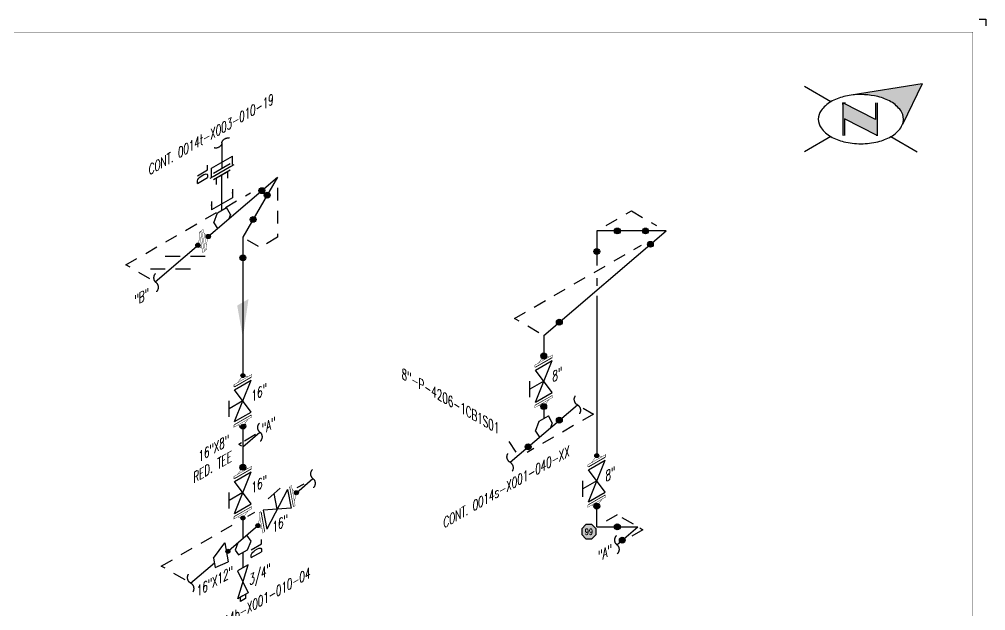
# Model space of a CAD drawing. Header units: inches. Extents: x 0 to 17.2, y 0 to 11.2.
# Drawn here: x 7.8 to 17.25, y 5.47 to 11.25 of the extents above; entities that cross this region are included whole.
import ezdxf
from ezdxf.enums import TextEntityAlignment as Align

# ---------------------------------------------------------------- set-up
doc = ezdxf.new("R2010")
doc.units = ezdxf.units.IN
doc.header["$MEASUREMENT"] = 0
doc.linetypes.add('HIDDEN2', pattern=[0.1875, 0.125, -0.0625])
for name, color, linetype in [('3', 1, 'Continuous'), ('BORDER', 3, 'Continuous'), ('COMP', 1, 'Continuous'), ('Continuation', 7, 'Continuous'), ('DL', 20, 'Continuous'), ('FITTINGS', 4, 'Continuous'), ('FLOW', 1, 'Continuous'), ('PART_PCML', 7, 'Continuous'), ('PIPE-ANNO', 150, 'HIDDEN2'), ('TEXT', 7, 'Continuous'), ('UNAS.PIPE', 251, 'Continuous'), ('WELD POINTS', 41, 'Continuous'), ('Welds', 7, 'Continuous')]:
    doc.layers.add(name, color=color, linetype=linetype)
doc.layers.add('PIPE', color=7, linetype='Continuous', lineweight=30)
doc.styles.add('ISO30', font='simplex.shx', dxfattribs={"width": 0.85, "oblique": 30, "height": 0.075})
doc.styles.add('PART_Standard', font='romans', dxfattribs={"width": 0.8, "height": 0.09})
doc.styles.add('Richmond', font='arial.ttf')
doc.styles.add('SIMPLEX', font='ROMANS')
doc.dimstyles.new('Richmond', dxfattribs={"dimtxt": 0.18, "dimasz": 0.18, "dimexe": 0.18, "dimexo": 0.0625, "dimgap": 0.09, "dimtad": 0, "dimtih": 1, "dimtoh": 1, "dimdec": 4, "dimzin": 0, "dimdsep": 46, "dimtxsty": 'Richmond', "dimcen": 0.09, "dimadec": 0, "dimazin": 0, "dimtfac": 1, "dimtdec": 4, "dimtofl": 0, "dimtmove": 0, "dimatfit": 3, "dimfxl": 1, "dimtolj": 1, "dimtzin": 0, "dimarcsym": 0})

# ---------------------------------------------------------------- blocks, each defined once
blk = doc.blocks.new('2_WELD_SINGLE_00')
at = {"linetype": 'ByBlock', "lineweight": -2}
h = blk.add_hatch(color=0, dxfattribs=at)
edge = h.paths.add_edge_path()
edge.add_arc((0, 0), 0.0286, 0, 360)
at = {"color": 0, "linetype": 'ByBlock', "lineweight": -2}
blk.add_circle((0, 0), 0.0286, dxfattribs=at)
blk = doc.blocks.new('*U75')
at = {"layer": 'WELD POINTS'}
for p, rotation in [((-0.1527, -0.1305), 310.5082062979435), ((-0.1004, -0.174), 60.00000000000269)]:
    blk.add_blockref('2_WELD_SINGLE_00', p, dxfattribs=dict(at, rotation=rotation))
blk = doc.blocks.new('*U74')
at = {"layer": 'WELD POINTS', "rotation": 239.9999999999984}
blk.add_blockref('2_WELD_SINGLE_00', (0.1004, 0.174), dxfattribs=at)
at = {"layer": 'WELD POINTS'}
blk.add_blockref('2_WELD_SINGLE_00', (0, -0.2009), dxfattribs=at)
blk = doc.blocks.new('north2')
at = {"layer": 'BORDER'}
for points in [[(-0.706, -0.7673, -0.156851), (-0.679, -0.8512, -0.095667), (-0.6893, -0.9048), (-0.4945, -0.5044), (-1.1905, -0.6173, -0.092194), (-0.9281, -0.6306, -0.072341), (-0.8009, -0.6813, -0.106617)], [(-0.9381, -1.0109), (-0.9364, -1.0092), (-0.9364, -0.6907), (-0.9524, -0.6907), (-0.9524, -0.8533), (-1.2701, -0.6907), (-1.2701, -0.7067), (-1.2701, -1.0118), (-1.254, -1.0118), (-1.254, -0.8492)]]:
    blk.add_hatch(color=7, dxfattribs=at).paths.add_polyline_path(points)
at = {"layer": 'BORDER', "color": 7}
for p, q in [((-1.3895, -0.6813), (-1.6462, -0.5331)), ((-0.4945, -0.5044), (-1.1905, -0.6173)), ((-0.4945, -0.5044), (-0.6893, -0.9048)), ((-1.2701, -0.6907), (-1.2701, -1.0118)), ((-0.9524, -0.8533), (-1.2701, -0.6907)), ((-1.2701, -0.7067), (-1.2701, -0.6907)), ((-1.262, -0.6907), (-1.246, -0.6907)), ((-0.9524, -0.6907), (-0.9524, -0.8533)), ((-0.9364, -0.6907), (-0.9364, -1.0118)), ((-0.9364, -1.0118), (-1.254, -0.8492)), ((-1.254, -0.8492), (-1.254, -1.0118)), ((-1.3895, -1.0211), (-1.6462, -1.1694)), ((-1.2603, -1.0109), (-1.262, -1.0092)), ((-0.9283, -1.0118), (-0.9444, -1.0118)), ((-0.8009, -1.0211), (-0.5441, -1.1694))]:
    blk.add_line(p, q, dxfattribs=at)
for centre, radius, start, end in [((-1.1517, -1.0932), 0.4756, 103.44948, 120), ((-1.0952, -1.3294), 0.7185, 97.62035, 103.44948), ((-1.0952, -1.3294), 0.7185, 76.55052, 97.62035), ((-1.0387, -1.0932), 0.4756, 60, 76.55052), ((-1.2376, -0.9443), 0.3037, 120, 144.34287), ((-0.9527, -0.9443), 0.3037, 35.65713, 60), ((-1.3674, -0.8512), 0.144, 144.34287, 180), ((-0.823, -0.8512), 0.144, 360, 35.65713), ((-1.3674, -0.8512), 0.144, 180, 215.65713), ((-1.2376, -0.7582), 0.3037, 215.65713, 240), ((-0.9527, -0.7582), 0.3037, 300, 324.34287), ((-0.823, -0.8512), 0.144, 324.34287, 337.55468), ((-0.823, -0.8512), 0.144, 337.57958, 360), ((-1.1517, -0.6093), 0.4756, 240, 256.55052), ((-1.0387, -0.6093), 0.4756, 283.44948, 300), ((-1.0952, -0.373), 0.7185, 256.55052, 270), ((-1.0952, -0.373), 0.7185, 270, 283.44948)]:
    blk.add_arc(centre, radius, start, end, dxfattribs=at)
blk = doc.blocks.new('A$C6804a2e5')
blk.add_blockref('north2', (0, 0))
blk = doc.blocks.new('A$C860dd1f6')
at = {"layer": 'PIPE'}
blk.add_blockref('A$C6804a2e5', (0, 0), dxfattribs=at)
blk = doc.blocks.new('Border')
at = {"layer": 'BORDER', "const_width": 0.005}
blk.add_lwpolyline([(0.25, 0.25), (17.25, 0.25), (17.25, 11.25), (0.25, 11.25)], close=True, dxfattribs=at)
blk = doc.blocks.new('3_VALVE_FLANGE_GATE_30')
at = {"color": 0, "linetype": 'ByBlock', "lineweight": -2}
blk.add_wipeout([(-0.1624, -0.1875), (-0.1353, -0.1719), (0, 0), (0.1353, -0.0156), (0.1624, 0), (0.1624, 0.1875), (0.1353, 0.1719), (0, 0), (-0.1353, 0.0156), (-0.1624, 0)], dxfattribs=at)
for p, q in [((0.0677, 0.1953), (-0.0677, 0.1172)), ((0.1353, 0.1719), (-0.1353, -0.1719)), ((0, 0), (0, 0.1563)), ((0.1353, 0.1719), (0.1353, -0.0156)), ((0.1624, 0.1875), (0.1624, 0)), ((-0.1624, 0), (-0.1624, -0.1875)), ((-0.1353, 0.0156), (-0.1353, -0.1719)), ((0.1353, -0.0156), (-0.1353, 0.0156))]:
    blk.add_line(p, q, dxfattribs=at)
blk = doc.blocks.new('AM9A04')
at = {"linetype": 'Continuous', "const_width": 0.01}
blk.add_lwpolyline([(0, -0.289), (0, 0.289), (-0.05, 0.318), (-0.05, -0.26)], close=True, dxfattribs=at)
at = {"const_width": 0.01}
blk.add_lwpolyline([(-0.05, -0.144), (-0.15, 0.087), (-0.05, 0.202)], dxfattribs=at)
blk = doc.blocks.new('A09')
at = {"layer": 'Welds'}
h = blk.add_hatch(color=256, dxfattribs=at)
h.dxf.hatch_style = 1
h.paths.add_polyline_path([(-0.03, 0, 1), (0.03, 0, 1)])
blk.add_circle((0, 0), 0.03, dxfattribs=at)
blk = doc.blocks.new('*U14')
blk.add_wipeout([(0.052, -0.03), (0.0173, -0.07), (0.0173, -0.1101), (0, -0.1001), (0, 0.1001), (0.0173, 0.0901), (0.0173, 0.05)]).dxf.layer = 'COMP'
at = {"layer": '3', "xscale": 0.65, "yscale": 0.65, "zscale": 0.65}
blk.add_blockref('A09', (0.052, -0.03), dxfattribs=at)
at = {"layer": 'COMP', "xscale": 0.3466300616258731, "yscale": 0.3466300616258731, "zscale": 0.3466300616258731, "rotation": 180}
blk.add_blockref('AM9A04', (0, 0), dxfattribs=at)
blk = doc.blocks.new('1_Text_30')
at = {"layer": 'TEXT', "style": 'PART_Standard', "oblique": 30, "width": 0.8}
blk.add_attdef('TEXT', (0, 0), '', height=0.09, rotation=30, dxfattribs=at)
blk = doc.blocks.new('2_REDUCER_THREAD_CONCENTRIC_30')
at = {"color": 0, "linetype": 'ByBlock', "lineweight": -2}
blk.add_wipeout([(0.0677, 0.0859), (-0.0677, 0.0547), (-0.0677, -0.1328), (0.0677, -0.0078)], dxfattribs=at)
for p, q in [((0.0677, 0.0859), (-0.0677, 0.0547)), ((-0.0677, -0.1328), (-0.0677, 0.0547)), ((0.0677, -0.0078), (0.0677, 0.0859)), ((0.0677, -0.0078), (-0.0677, -0.1328))]:
    blk.add_line(p, q, dxfattribs=at)
blk = doc.blocks.new('1_BREAK-PIPE_PIPE_00')
at = {"color": 0, "linetype": 'ByBlock', "lineweight": -2}
for centre, major_axis in [((-0.03, 0.092), (0, -0.101)), ((0.03, -0.092), (0, 0.101))]:
    blk.add_ellipse(centre, major_axis=major_axis, ratio=0.711978, start_param=0.427466, end_param=3.141593, dxfattribs=at)
blk = doc.blocks.new('1_Tilde_00')
at = {"layer": 'PIPE-ANNO', "xscale": -0.5000000000000001, "yscale": 0.5, "zscale": 0.5}
blk.add_blockref('1_BREAK-PIPE_PIPE_00', (0, 0), dxfattribs=at)
blk = doc.blocks.new('1_Cont_30')
at = {"layer": 'Continuation', "style": 'PART_Standard', "oblique": 30, "width": 0.8}
blk.add_attdef('CONT', (0, 0), '', height=0.09, rotation=30, dxfattribs=at)
blk = doc.blocks.new('1_ARROW_FLOW_30')
at = {"color": 0, "linetype": 'ByBlock'}
blk.add_solid([(-0.15, -0.1505), (0.15, 0.0866), (-0.15, -0.0227)], dxfattribs=at)
blk = doc.blocks.new('2_SOCKET_SINGLE_30')
at = {"color": 0, "linetype": 'ByBlock', "lineweight": -2}
for p, q in [((0, 0.0625), (0.0541, 0.0937)), ((0, 0.0625), (0, -0.0625)), ((0, -0.0625), (0.0541, -0.0313))]:
    blk.add_line(p, q, dxfattribs=at)
blk = doc.blocks.new('*U174')
at = {"layer": 'WELD POINTS'}
blk.add_blockref('2_WELD_SINGLE_00', (-0.2009, 0), dxfattribs=at)
at = {"layer": 'WELD POINTS', "rotation": 310.5082062979403}
blk.add_blockref('2_WELD_SINGLE_00', (-0.1527, -0.1305), dxfattribs=at)
blk = doc.blocks.new('*U175')
at = {"layer": 'WELD POINTS'}
for p, rotation in [((0, 0.2009), 270), ((0.2009, 0), 89.9999999999997)]:
    blk.add_blockref('2_WELD_SINGLE_00', p, dxfattribs=dict(at, rotation=rotation))
blk = doc.blocks.new('*U176')
at = {"layer": 'WELD POINTS', "rotation": 179.9999999999959}
blk.add_blockref('2_WELD_SINGLE_00', (0.2009, 0), dxfattribs=at)
at = {"layer": 'WELD POINTS'}
blk.add_blockref('2_WELD_SINGLE_00', (0, -0.2009), dxfattribs=at)
blk = doc.blocks.new('*U177')
at = {"layer": 'WELD POINTS', "rotation": 220.5082062979347}
blk.add_blockref('2_WELD_SINGLE_00', (0.1527, 0.1305), dxfattribs=at)
at = {"layer": 'WELD POINTS'}
blk.add_blockref('2_WELD_SINGLE_00', (0, -0.2009), dxfattribs=at)
blk = doc.blocks.new('1_Cont_330')
at = {"layer": 'Continuation', "style": 'PART_Standard', "oblique": 330, "width": 0.8}
blk.add_attdef('CONT.', (0, 0), '', height=0.09, rotation=330, dxfattribs=at)
blk = doc.blocks.new('4_FLANGE_WELD_DOUBLE')
blk.add_wipeout([(0.1428, 0.0867), (0.1228, 0.052), (0.1328, 0), (0.0628, -0.052), (0.0427, -0.0867), (-0.01, -0.0867), (0.01, -0.052), (0, 0), (0.07, 0.052), (0.0901, 0.0867)]).dxf.layer = 'COMP'
at = {"layer": 'WELD POINTS'}
h = blk.add_hatch(color=256, dxfattribs=at)
h.dxf.hatch_style = 1
h.paths.add_polyline_path([(-0.021, 0, 1), (0.021, 0, 1)])
h = blk.add_hatch(color=256, dxfattribs=at)
h.dxf.hatch_style = 1
h.paths.add_polyline_path([(0.1118, 0, 1), (0.1538, 0, 1)])
at = {"layer": 'COMP', "linetype": 'Continuous'}
for points, const_width in [([(0.01, -0.0867), (-0.01, -0.0867), (0.0901, 0.0867), (0.1101, 0.0867)], 0.003), ([(0.0227, -0.0867), (0.1228, 0.0867), (0.1428, 0.0867), (0.0427, -0.0867)], 0.00347)]:
    blk.add_lwpolyline(points, close=True, dxfattribs=dict(at, const_width=const_width))
at = {"layer": 'COMP'}
for points, const_width in [([(0.07, 0.052), (0, 0), (0.01, -0.052)], 0.003), ([(0.0628, -0.052), (0.1328, 0), (0.1228, 0.052)], 0.00347)]:
    blk.add_lwpolyline(points, dxfattribs=dict(at, const_width=const_width))
at = {"layer": 'WELD POINTS'}
for centre in [(0, 0), (0.1328, 0)]:
    blk.add_circle(centre, 0.021, dxfattribs=at)
blk = doc.blocks.new('4_SUPPORT_I-BEAM_00')
at = {"color": 0, "linetype": 'ByBlock', "lineweight": -2}
for p, q in [((0, 0.0503), (0, 0.1957)), ((0, -0.1957), (0, -0.0503))]:
    blk.add_line(p, q, dxfattribs=at)
blk = doc.blocks.new('1_Text_330')
at = {"layer": 'TEXT', "style": 'PART_Standard', "oblique": 330, "width": 0.8}
blk.add_attdef('3/4"', (0, 0), '', height=0.09, rotation=330, dxfattribs=at)
blk = doc.blocks.new('DL_Vert_330')
at = {"layer": 'DL', "style": 'ISO30', "oblique": 330, "width": 0.85}
blk.add_text('DL', height=0.1, rotation=90, dxfattribs=at).set_placement((0, 0))
blk = doc.blocks.new('PART_PCML')
blk.add_hatch(color=0).paths.add_polyline_path([(-0.0699, -0.029), (-0.029, -0.0699), (0.029, -0.0699), (0.0699, -0.029), (0.0699, 0.029), (0.029, 0.0699), (-0.029, 0.0699), (-0.0699, 0.029)])
at = {"color": 7, "const_width": 0.009}
blk.add_lwpolyline([(-0.0699, 0.029), (-0.029, 0.0699), (0.029, 0.0699), (0.0699, 0.029), (0.0699, -0.029), (0.029, -0.0699), (-0.029, -0.0699), (-0.0699, -0.029), (-0.0699, 0.029), (-0.029, 0.0699)], dxfattribs=at)
at = {"color": 18, "true_color": 0x000000}
blk.add_lwpolyline([(-0.029, 0.0699), (-0.0699, 0.029), (-0.0699, -0.029), (-0.029, -0.0699), (0.029, -0.0699), (0.0699, -0.029), (0.0699, 0.029), (0.029, 0.0699)], close=True, dxfattribs=at)
at = {"color": 7, "true_color": 0xffffff, "style": 'SIMPLEX', "width": 0.8, "flags": 1}
for tag, p in [('CIRCUIT', (-0.0939, 0.0889)), ('DM', (-0.0527, -0.1332)), ('TYPE', (-0.0749, -0.2043))]:
    blk.add_attdef(tag, p, '', height=0.0586, dxfattribs=at)
at = {"color": 7, "true_color": 0xffffff, "style": 'SIMPLEX', "width": 0.8}
blk.add_attdef('DMDISP', text='', height=0.0586, dxfattribs=at).set_placement((0, 0), align=Align.MIDDLE_CENTER)
blk = doc.blocks.new('*U180')
at = {"color": 20, "linetype": 'ByBlock', "ltscale": 0.7}
blk.add_line((-0.1026, -0.1218), (0.1026, -0.0032), dxfattribs=at)
for points in [[(0.1026, -0.0859), (0.1026, -0.0032)], [(-0.1026, -0.2044), (-0.1026, -0.1218)]]:
    blk.add_leader(points, dimstyle='Richmond', override={"dimasz": 0.04, "dimgap": 0.09, "dimtad": 0}, dxfattribs=at)
blk = doc.blocks.new('*U181')
at = {"color": 20, "linetype": 'ByBlock', "ltscale": 0.7}
blk.add_line((0.1026, 0.1218), (-0.1026, 0.0032), dxfattribs=at)
for points in [[(0.1026, 0.2044), (0.1026, 0.1218)], [(-0.1026, 0.0859), (-0.1026, 0.0032)]]:
    blk.add_leader(points, dimstyle='Richmond', override={"dimasz": 0.04, "dimgap": 0.09, "dimtad": 0}, dxfattribs=at)

msp = doc.modelspace()

# ---------------------------------------------------------------- linework, layer by layer
for p, q in [((17.1875, 11.25), (17.25, 11.25)), ((17.25, 11.25), (17.25, 11.1875)), ((9.7817, 9.3834), (9.7817, 9.7284)), ((10.3257, 9.7053), (9.9872, 9.119)), ((12.9287, 8.1591), (14.1246, 9.1808)), ((13.4476, 9.1808), (13.4476, 8.8426)), ((14.1246, 9.1808), (13.4476, 9.1808)), ((9.9872, 9.119), (9.9872, 6.4349)), ((13.4476, 8.7204), (13.4476, 8.6451)), ((12.9287, 8.1591), (12.9287, 7.7917)), ((13.4476, 6.2883), (13.4476, 6.4937)), ((13.4476, 6.2883), (13.8494, 6.2883))]:
    msp.add_line(p, q)
at = {"layer": 'FITTINGS', "linetype": 'Continuous'}
for p, q in [((9.7027, 9.2603), (9.7381, 9.3582)), ((9.7381, 9.3582), (9.8271, 9.4096)), ((9.8655, 9.3432), (9.8271, 9.4096)), ((9.7027, 9.2603), (9.7381, 9.2032)), ((9.8655, 9.3432), (9.85, 9.2989))]:
    msp.add_line(p, q, dxfattribs=at)
at = {"layer": 'PIPE'}
for p, q in [((9.9872, 7.0708), (10.1538, 7.2131)), ((13.6445, 6.1133), (13.8494, 6.2883))]:
    msp.add_line(p, q, dxfattribs=at)
at = {"layer": 'PIPE-ANNO'}
for p, q in [((8.8429, 8.8492), (10.0605, 9.5521)), ((10.3257, 9.6035), (10.3257, 9.119)), ((13.54, 9.2341), (13.7861, 9.3762)), ((13.7861, 9.3762), (14.0322, 9.2341)), ((10.028, 9.0955), (10.1565, 9.0213)), ((10.3257, 9.119), (10.1565, 9.0213)), ((12.6418, 8.3247), (13.8848, 9.0424)), ((9.0785, 8.7132), (8.8429, 8.8492)), ((12.8823, 8.1858), (12.6418, 8.3247)), ((13.3145, 7.4482), (13.4156, 7.3898)), ((10.1123, 7.1892), (10.0019, 7.1254)), ((9.9729, 7.1087), (9.9473, 7.0939)), ((9.978, 7.0762), (9.9473, 7.0939)), ((13.6485, 6.4043), (13.4891, 6.3123)), ((13.8056, 6.3136), (13.6485, 6.4043)), ((13.8986, 6.26), (13.7402, 6.1685)), ((13.8678, 6.2777), (13.8986, 6.26)), ((9.4214, 5.7697), (9.1898, 5.9034))]:
    msp.add_line(p, q, dxfattribs=at)
at = {"layer": 'UNAS.PIPE'}
for p, q in [((12.9287, 7.6322), (12.9287, 7.3457)), ((12.6605, 7.0189), (12.5912, 7.1221)), ((9.9872, 6.4349), (9.9872, 6.174))]:
    msp.add_line(p, q, dxfattribs=at)
at = {"layer": 'UNAS.PIPE', "linetype": 'Continuous'}
for p, q in [((12.8851, 7.3205), (12.9741, 7.3719)), ((13.0124, 7.3055), (12.9741, 7.3719)), ((12.8497, 7.2226), (12.8851, 7.3205)), ((13.0124, 7.3055), (12.9955, 7.2569)), ((12.8497, 7.2226), (12.8863, 7.1636)), ((9.9877, 6.0387), (9.9877, 5.8862))]:
    msp.add_line(p, q, dxfattribs=at)
at = {"layer": 'UNAS.PIPE', "linetype": 'ByBlock'}
for p, q in [((10.0699, 6.1476), (10.0256, 6.2067)), ((10.031, 6.0636), (10.0699, 6.1476)), ((9.9368, 6.1309), (9.9105, 6.0591)), ((9.9105, 6.0591), (9.9445, 6.0137)), ((9.9445, 6.0137), (10.031, 6.0636)), ((10.0392, 5.9159), (9.9362, 5.8565)), ((9.9367, 5.584), (10.0392, 5.9159)), ((9.9362, 5.8565), (10.039, 5.6431)), ((9.9879, 5.6136), (9.9367, 5.584)), ((9.9624, 5.5592), (9.9624, 5.5988)), ((10.0134, 5.5886), (9.9624, 5.5592)), ((10.039, 5.6431), (9.9879, 5.6136)), ((10.0134, 5.6283), (10.0134, 5.5886))]:
    msp.add_line(p, q, dxfattribs=at)

# ---------------------------------------------------------------- block references
for name, p in [('DL_Vert_330', (9.6421, 9.6877)), ('1_Tilde_00', (9.1384, 8.6758)), ('1_Tilde_00', (10.1538, 7.2131)), ('1_Tilde_00', (10.6726, 6.7595)), ('1_Tilde_00', (13.6445, 6.1133))]:
    msp.add_blockref(name, p)
ref = msp.add_blockref('1_Text_330', (11.5391, 7.7395))
ref.add_attrib('3/4"', '8"-P-4206-1CB1S01', (11.5391, 7.7395), dxfattribs={"layer": 'UNAS.PIPE', "height": 0.09, "rotation": 330, "style": 'PART_Standard', "oblique": 330, "width": 0.8})
at = {"rotation": 10.50820629794121}
msp.add_blockref('1_Tilde_00', (9.4767, 5.7378), dxfattribs=at)
at = {"layer": 'BORDER'}
for name, p in [('Border', (-0.125, -0.125)), ('A$C860dd1f6', (17.125, 11.125))]:
    msp.add_blockref(name, p, dxfattribs=at)
at = {"layer": 'DL'}
msp.add_blockref('*U181', (9.7817, 9.3834), dxfattribs=at)
at = {"layer": 'FITTINGS', "rotation": 270.0000000000002}
msp.add_blockref('4_SUPPORT_I-BEAM_00', (9.2792, 8.8112), dxfattribs=at)
at = {"layer": 'FLOW', "yscale": -1, "rotation": 299.9999999999999}
msp.add_blockref('1_ARROW_FLOW_30', (9.9872, 8.3103), dxfattribs=at)
at = {"layer": 'PART_PCML', "color": 118}
msp.add_blockref('PART_PCML', (13.3706, 6.2403), dxfattribs=at).add_auto_attribs({'DMDISP': '99'})
at = {"layer": 'PIPE-ANNO', "xscale": -0.5000000000000001, "yscale": 0.5000000000000001, "zscale": 0.5000000000000001, "rotation": 120.0000000000006}
msp.add_blockref('1_BREAK-PIPE_PIPE_00', (9.7817, 10.0409), dxfattribs=at)
at = {"layer": 'TEXT'}
for p, values in [((8.9276, 8.4427), {'TEXT': '"B"'}), ((10.172, 7.187), {'TEXT': '"A"'}), ((13.4612, 5.9429), {'TEXT': '"A"'})]:
    msp.add_blockref('1_Text_30', p, dxfattribs=at).add_auto_attribs(values)
at = {"layer": 'UNAS.PIPE'}
for name, p, rotation in [('2_WELD_SINGLE_00', (13.0814, 7.3303), 310.50820629794), ('2_WELD_SINGLE_00', (12.7759, 7.0693), 310.50820629794), ('1_Tilde_00', (12.5996, 6.9186), 10.50820629794121)]:
    msp.add_blockref(name, p, dxfattribs=dict(at, rotation=rotation))
ref = msp.add_blockref('1_Text_30', (10.0512, 5.7122), dxfattribs=at)
ref.add_attrib('TEXT', '3/4"', (10.0512, 5.7122), dxfattribs={"height": 0.09, "rotation": 30, "style": 'PART_Standard', "oblique": 30, "width": 0.8})
at = {"layer": 'WELD POINTS'}
for name, p in [('*U75', (10.3257, 9.7053)), ('*U74', (9.9872, 9.119)), ('*U176', (13.4476, 9.1808)), ('*U174', (14.1246, 9.1808)), ('2_WELD_SINGLE_00', (9.9872, 7.2717)), ('*U174', (13.8494, 6.2883))]:
    msp.add_blockref(name, p, dxfattribs=at)

# ---------------------------------------------------------------- texts
at = {"layer": 'UNAS.PIPE', "style": 'ISO30', "oblique": 330, "width": 0.85}
msp.add_text('DL', height=0.1, rotation=90, dxfattribs=at).set_placement((10.1691, 6.0302))

# ---------------------------------------------------------------- next in the draw order: block references
at = {"layer": 'FITTINGS', "yscale": -1, "rotation": 299.9999999999999}
for p in [(12.9287, 7.7106), (9.9872, 7.5193), (13.4476, 6.7368), (9.9872, 6.6224)]:
    msp.add_blockref('3_VALVE_FLANGE_GATE_30', p, dxfattribs=at)
at = {"layer": 'UNAS.PIPE', "xscale": -1, "yscale": -1, "rotation": 10.50820629794122}
msp.add_blockref('2_REDUCER_THREAD_CONCENTRIC_30', (9.7683, 5.987), dxfattribs=at)

# ---------------------------------------------------------------- next in the draw order: wipeouts: each hides what was drawn before it
at = {"linetype": 'ByBlock', "lineweight": -2}
msp.add_wipeout([(9.7005, 9.6815), (9.7005, 9.744), (9.8629, 9.8378), (9.8629, 9.7753)], dxfattribs=at).dxf.layer = 'FITTINGS'

# ---------------------------------------------------------------- next in the draw order: hatches: boundary and pattern name
at = {"layer": 'UNAS.PIPE'}
h = msp.add_hatch(color=256, dxfattribs=at)
h.dxf.hatch_style = 1
h.paths.add_polyline_path([(9.8598, 6.0484, 1), (9.8208, 6.0484, 1)])

# ---------------------------------------------------------------- next in the draw order: linework, layer by layer
msp.add_line((9.1298, 8.6836), (10.3257, 9.7053))
at = {"layer": 'FITTINGS', "linetype": 'ByBlock', "lineweight": -2}
for p, q in [((9.8982, 9.8269), (9.6652, 9.6924)), ((9.8629, 9.7753), (9.7005, 9.6815))]:
    msp.add_line(p, q, dxfattribs=at)
at = {"layer": 'UNAS.PIPE'}
for p, q in [((9.7817, 10.0409), (9.7817, 9.7909)), ((9.4767, 5.7378), (9.7089, 5.9362))]:
    msp.add_line(p, q, dxfattribs=at)
at = {"layer": 'UNAS.PIPE', "linetype": 'ByBlock', "lineweight": -2}
msp.add_line((9.8629, 9.8378), (9.7005, 9.744), dxfattribs=at)
at = {"layer": 'UNAS.PIPE'}
msp.add_circle((9.8403, 6.0484), 0.0195, dxfattribs=at)

# ---------------------------------------------------------------- next in the draw order: block references
at = {"layer": 'COMP', "ltscale": 0.65}
for p, rotation in [((12.9287, 7.8981), 120.0000000000002), ((9.9872, 7.7068), 120.0000000000002), ((13.4476, 6.9243), 120.0000000000002), ((9.9872, 6.8099), 120.0000000000002), ((13.4476, 6.5493), 300.0000000000002)]:
    msp.add_blockref('*U14', p, dxfattribs=dict(at, rotation=rotation))
at = {"layer": 'Continuation'}
for p, values in [((11.9485, 6.2705), {'CONT': 'CONT. 0014s-X001-040-XX'}), ((9.4071, 5.0778), {'CONT': 'CONT. 0014b-X001-010-04'})]:
    msp.add_blockref('1_Cont_30', p, dxfattribs=at).add_auto_attribs(values)
at = {"layer": 'DL'}
msp.add_blockref('*U180', (9.7817, 9.9159), dxfattribs=at)
at = {"layer": 'FITTINGS', "yscale": -1, "rotation": 300.0000000000001}
msp.add_blockref('2_SOCKET_SINGLE_30', (9.7817, 9.7284), dxfattribs=at)
at = {"layer": 'PIPE'}
ref = msp.add_blockref('1_Cont_330', (8.5745, 10.2138), dxfattribs=dict(at, xscale=-1))
ref.add_attrib('CONT.', 'CONT. 0014t-X003-010-19', dxfattribs={"layer": 'Continuation', "height": 0.09, "rotation": 30, "style": 'PART_Standard', "oblique": 30, "width": 0.8}).set_placement((9.6553, 10.1137), align=Align.MIDDLE_CENTER)
at = {"layer": 'UNAS.PIPE', "rotation": 10.50820629794121}
msp.add_blockref('1_Tilde_00', (13.2577, 7.4809), dxfattribs=at)
at = {"layer": 'UNAS.PIPE'}
ref = msp.add_blockref('1_Text_30', (9.5373, 5.6022), dxfattribs=at)
ref.add_attrib('TEXT', '16"X12"', (9.5373, 5.6022), dxfattribs={"height": 0.09, "rotation": 30, "style": 'PART_Standard', "oblique": 30, "width": 0.8})

# ---------------------------------------------------------------- next in the draw order: wipeouts: each hides what was drawn before it
for points in [[(12.9287, 7.4631), (12.8767, 7.4731), (12.842, 7.4531), (12.842, 7.4731), (13.0153, 7.5732), (13.0153, 7.5532), (12.9807, 7.5331)], [(9.9872, 6.3749), (9.9352, 6.3849), (9.9006, 6.3649), (9.9006, 6.3849), (10.0739, 6.4849), (10.0739, 6.4649), (10.0392, 6.4449)]]:
    msp.add_wipeout(points).dxf.layer = 'UNAS.PIPE'

# ---------------------------------------------------------------- next in the draw order: hatches: boundary and pattern name
at = {"layer": 'UNAS.PIPE', "linetype": 'ByBlock', "lineweight": -2}
h = msp.add_hatch(color=256, dxfattribs=at)
edge = h.paths.add_edge_path()
edge.add_arc((12.9287, 7.4631), 0.0286, 0, 360)
at = {"layer": 'UNAS.PIPE'}
h = msp.add_hatch(color=256, dxfattribs=at)
h.dxf.hatch_style = 1
h.paths.add_polyline_path([(10.0067, 6.3749, 1), (9.9677, 6.3749, 1)])

# ---------------------------------------------------------------- next in the draw order: linework, layer by layer
msp.add_line((13.4476, 8.5479), (13.4476, 6.9843))
at = {"layer": 'PIPE-ANNO'}
for p, q in [((13.4156, 7.3898), (12.7676, 7.0157)), ((9.1898, 5.9034), (9.9102, 6.3193))]:
    msp.add_line(p, q, dxfattribs=at)
at = {"layer": 'UNAS.PIPE'}
msp.add_line((12.5996, 6.9186), (13.2577, 7.4809), dxfattribs=at)
at = {"layer": 'UNAS.PIPE', "linetype": 'ByBlock', "lineweight": -2}
msp.add_circle((12.9287, 7.4631), 0.0286, dxfattribs=at)
at = {"layer": 'UNAS.PIPE'}
msp.add_circle((9.9872, 6.3749), 0.0195, dxfattribs=at)

# ---------------------------------------------------------------- next in the draw order: block references
at = {"layer": 'PIPE', "rotation": 220.5082062979399}
msp.add_blockref('4_FLANGE_WELD_DOUBLE', (9.6485, 9.1267), dxfattribs=at)
at = {"layer": 'TEXT'}
for p, values in [((13.0145, 7.6986), {'TEXT': '8"'}), ((10.0731, 7.5073), {'TEXT': '16"'}), ((9.5535, 6.9176), {'TEXT': '16"X8"'}), ((9.5033, 6.7131), {'TEXT': 'RED. TEE'}), ((13.5335, 6.7248), {'TEXT': '8"'}), ((10.0731, 6.6104), {'TEXT': '16"'})]:
    msp.add_blockref('1_Text_30', p, dxfattribs=at).add_auto_attribs(values)
at = {"layer": 'UNAS.PIPE'}
for name, p, xscale, yscale, zscale, rotation in [('AM9A04', (12.9287, 7.5231), 0.3466300616258731, 0.3466300616258731, 0.3466300616258731, 120.0000000000002), ('A09', (12.9287, 7.4631), 0.65, 0.65, 0.65, 300.0000000000002), ('AM9A04', (9.9872, 6.4349), 0.3466300616258731, 0.3466300616258731, 0.3466300616258731, 120.0000000000001)]:
    msp.add_blockref(name, p, dxfattribs=dict(at, xscale=xscale, yscale=yscale, zscale=zscale, rotation=rotation))
at = {"layer": 'WELD POINTS'}
for name, p in [('*U177', (12.9287, 8.1591)), ('2_WELD_SINGLE_00', (9.9872, 6.87)), ('*U175', (13.4476, 6.2883))]:
    msp.add_blockref(name, p, dxfattribs=at)

# ---------------------------------------------------------------- next in the draw order: block references
at = {"layer": 'COMP', "ltscale": 0.65, "rotation": 300.0000000000002}
msp.add_blockref('*U14', (9.9872, 7.3318), dxfattribs=at)
at = {"layer": 'FITTINGS', "rotation": 270.0000000000002}
msp.add_blockref('4_SUPPORT_I-BEAM_00', (9.4234, 8.9344), dxfattribs=at)
at = {"layer": 'UNAS.PIPE', "rotation": 10.50820629794121}
msp.add_blockref('3_VALVE_FLANGE_GATE_30', (10.3224, 6.4603), dxfattribs=at)

# ---------------------------------------------------------------- next in the draw order: block references
at = {"layer": 'UNAS.PIPE'}
ref = msp.add_blockref('1_Text_30', (10.2778, 6.2256), dxfattribs=at)
ref.add_attrib('TEXT', '16"', (10.2778, 6.2256), dxfattribs={"height": 0.09, "rotation": 30, "style": 'PART_Standard', "oblique": 30, "width": 0.8})

# ---------------------------------------------------------------- next in the draw order: wipeouts: each hides what was drawn before it
for points in [[(10.5106, 6.6211), (10.4692, 6.6542), (10.4619, 6.6935), (10.4467, 6.6805), (10.4832, 6.4837), (10.4984, 6.4967), (10.4911, 6.5361)], [(10.1342, 6.2995), (10.1756, 6.2665), (10.1829, 6.2272), (10.1981, 6.2402), (10.1616, 6.4369), (10.1464, 6.4239), (10.1537, 6.3846)]]:
    msp.add_wipeout(points).dxf.layer = 'UNAS.PIPE'

# ---------------------------------------------------------------- next in the draw order: hatches: boundary and pattern name
h = msp.add_hatch(color=256, dxfattribs=at)
h.dxf.hatch_style = 1
h.paths.add_polyline_path([(10.5301, 6.6211, 1), (10.4911, 6.6211, 1)])
h = msp.add_hatch(color=256, dxfattribs=at)
h.dxf.hatch_style = 1
h.paths.add_polyline_path([(10.1537, 6.2995, 1), (10.1147, 6.2995, 1)])

# ---------------------------------------------------------------- next in the draw order: linework, layer by layer
at = {"layer": 'PIPE-ANNO'}
for p, q in [((10.519, 6.6708), (10.5851, 6.709)), ((10.0368, 6.3924), (10.1035, 6.431))]:
    msp.add_line(p, q, dxfattribs=at)
at = {"layer": 'UNAS.PIPE'}
for p, q in [((10.5106, 6.6211), (10.6726, 6.7595)), ((9.8277, 6.0377), (10.1342, 6.2995))]:
    msp.add_line(p, q, dxfattribs=at)
for centre in [(10.5106, 6.6211), (10.1342, 6.2995)]:
    msp.add_circle(centre, 0.0195, dxfattribs=at)

# ---------------------------------------------------------------- next in the draw order: block references
at = {"layer": 'UNAS.PIPE', "xscale": -0.3466300616258731, "yscale": 0.3466300616258731, "zscale": 0.3466300616258731}
for p, rotation in [((10.465, 6.5821), 10.50820629794122), ((10.1798, 6.3385), 190.5082062979412)]:
    msp.add_blockref('AM9A04', p, dxfattribs=dict(at, rotation=rotation))

doc.saveas('drawing.dxf')
